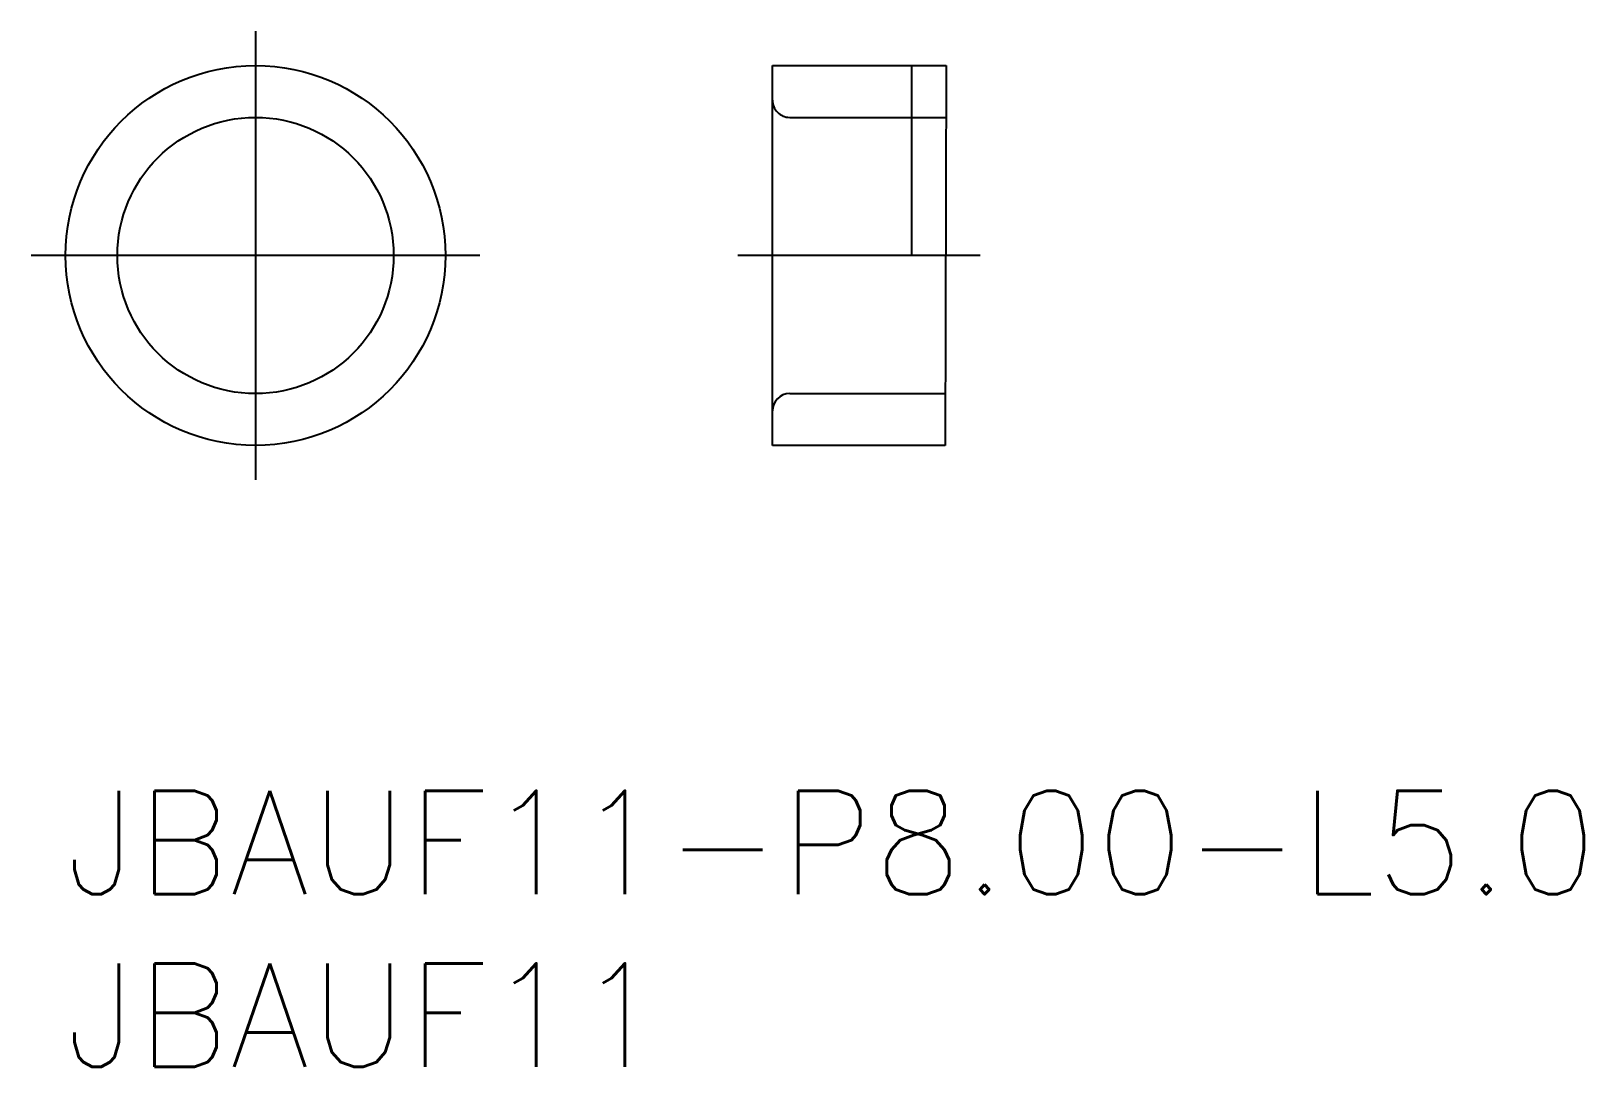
# Model space of a CAD drawing. Extents: x -1 to 44, y -8 to 22.
import ezdxf

# ---------------------------------------------------------------- set-up
doc = ezdxf.new("R2010")
doc.units = 0
doc.header["$LTSCALE"] = 0.5
doc.linetypes.add('CENTER', pattern=[50.8, 31.75, -6.35, 6.35, -6.35])
doc.linetypes.add('DASHED', pattern=[19.05, 12.7, -6.35])
for name, color, linetype in [('MSM_CENTER', 1, 'CENTER'), ('MSM_CONTINUOUS', 7, 'CONTINUOUS'), ('MSM_DASHED', 4, 'DASHED'), ('MSM_NARROW', 5, 'CONTINUOUS'), ('MSM_PART_NUMBER', 7, 'CONTINUOUS')]:
    doc.layers.add(name, color=color, linetype=linetype)
doc.styles.get("Standard").update_dxf_attribs({"font": 'txt.shx', "height": 1.5, "bigfont": 'bigfont.shx'})

# ---------------------------------------------------------------- blocks, each defined once
blk = doc.blocks.new('*U2')
at = {"layer": 'MSM_PART_NUMBER'}
blk.add_text('JBAUF11-P8.00-L5.0', height=3, dxfattribs=at).set_placement((0, -3))
blk = doc.blocks.new('*U3')
at = {"layer": 'MSM_PART_NUMBER'}
blk.add_text('JBAUF11', height=3, dxfattribs=at).set_placement((0, -8))

msp = doc.modelspace()

# ---------------------------------------------------------------- linework, layer by layer
at = {"layer": 'MSM_CENTER'}
for p, q in [((5.5, 22), (5.5, 9)), ((12, 15.5), (-1, 15.5)), ((26.485, 15.5), (19.47, 15.5))]:
    msp.add_line(p, q, dxfattribs=at)
at = {"layer": 'MSM_CONTINUOUS'}
for p, q in [((20.47, 21), (25.5, 21)), ((20.47, 10), (20.47, 21)), ((25.5, 21), (25.47, 10)), ((20.97, 11.5), (25.474, 11.5)), ((25.47, 10), (20.47, 10))]:
    msp.add_line(p, q, dxfattribs=at)
for radius in [5.5, 4]:
    msp.add_circle((5.5, 15.5), radius, dxfattribs=at)
msp.add_arc((20.97, 11), 0.5, 90, 180, dxfattribs=at)
at = {"layer": 'MSM_DASHED'}
msp.add_line((20.97, 19.5), (25.496, 19.5), dxfattribs=at)
msp.add_arc((20.97, 20), 0.5, 180, 270, dxfattribs=at)
at = {"layer": 'MSM_NARROW'}
msp.add_line((24.5, 21), (24.5, 15.5), dxfattribs=at)

# ---------------------------------------------------------------- block references
at = {"layer": 'MSM_CONTINUOUS'}
for name in ['*U2', '*U3']:
    msp.add_blockref(name, (0, 0), dxfattribs=at)

doc.saveas('drawing.dxf')
